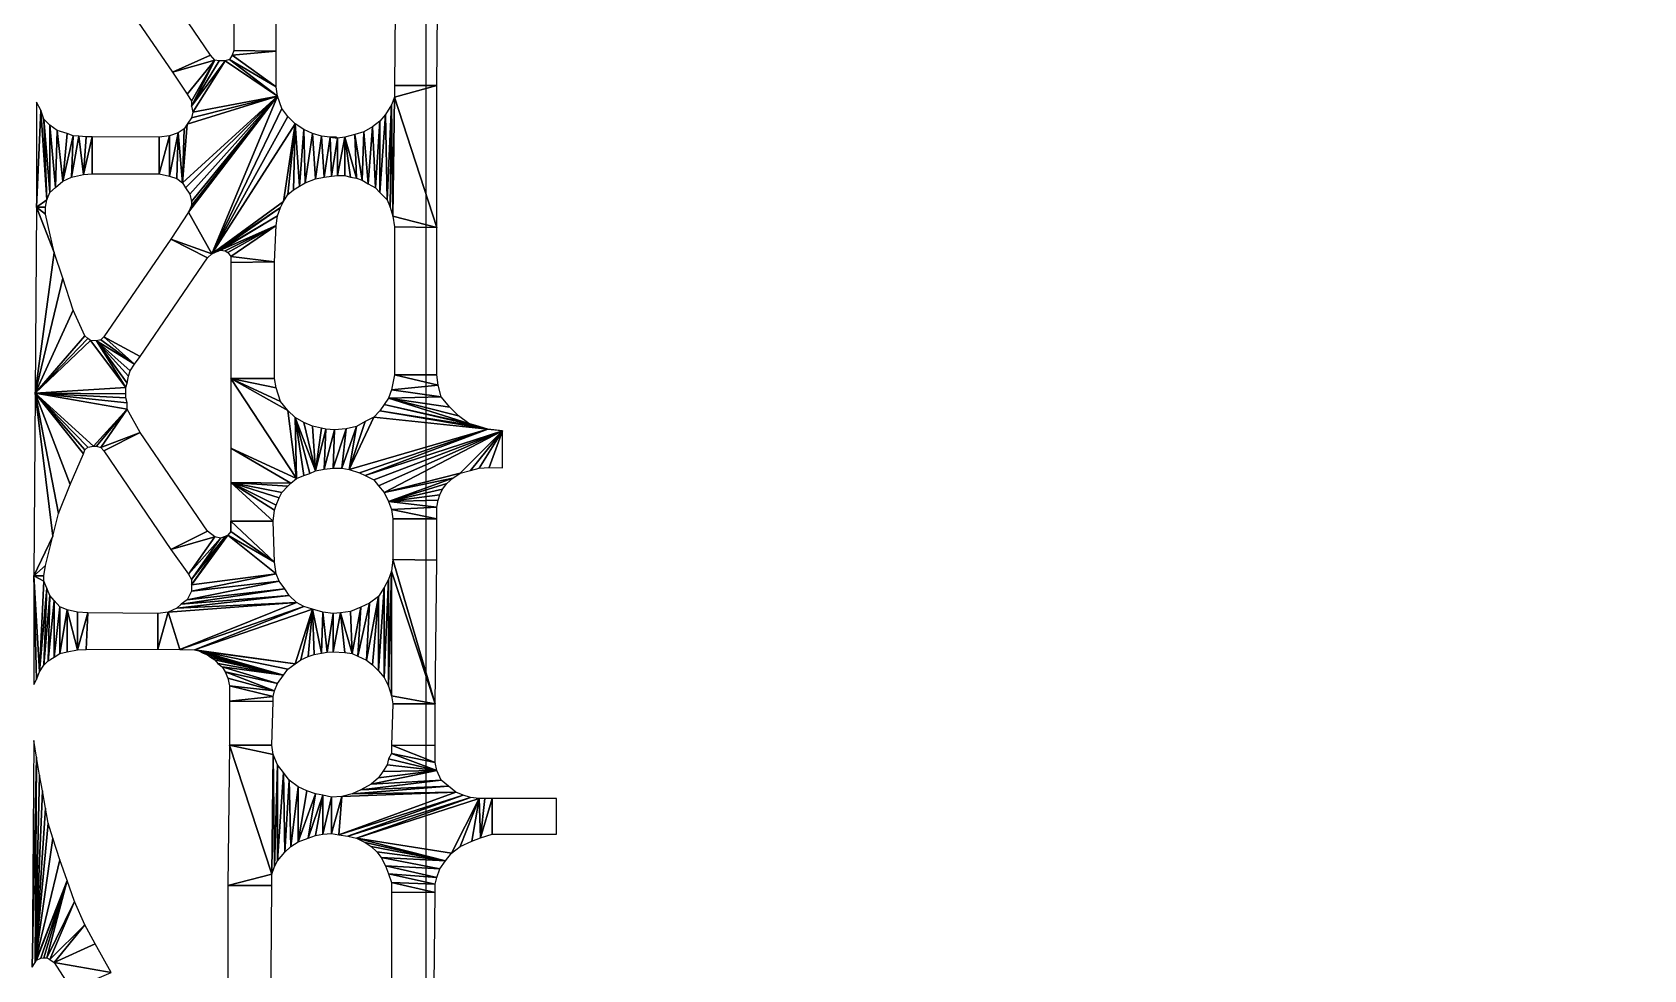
# Model space of a CAD drawing. Extents: x -35426928 to -35396732, y 11996534 to 12011444.
# Drawn here: x -35415108 to -35410694, y 12001258 to 12003824 of the extents above; entities that cross this region are included whole.
import ezdxf

# ---------------------------------------------------------------- set-up
doc = ezdxf.new("R2010")
doc.units = 0

msp = doc.modelspace()

# ---------------------------------------------------------------- linework, layer by layer
at = {"layer": 'mg_to_dxf', "color": 52}
for points in [[(-35408760.1, 12008976.7), (-35414029.9, 12008976.7), (-35414029.9, 12000583), (-35408760.1, 12000583)], [(-35414620, 12003761), (-35414892, 12004161), (-35414996, 12004111), (-35414724, 12003714)], [(-35414440, 12003772), (-35414440, 12004087), (-35414556, 12004087), (-35414556, 12003774)], [(-35414112, 12004086), (-35414116, 12003678), (-35414000, 12003678), (-35413996, 12004084)], [(-35414608, 12003747), (-35414608, 12003747), (-35414620, 12003761), (-35414724, 12003714)], [(-35414608, 12003747), (-35414608, 12003747), (-35414724, 12003714), (-35414684, 12003654)], [(-35414672, 12003635), (-35414672, 12003635), (-35414608, 12003747), (-35414684, 12003654)], [(-35414672, 12003621), (-35414672, 12003621), (-35414596, 12003745), (-35414608, 12003747)], [(-35414672, 12003621), (-35414672, 12003621), (-35414608, 12003747), (-35414672, 12003635)], [(-35414672, 12003621), (-35414672, 12003621), (-35414580, 12003745), (-35414596, 12003745)], [(-35414672, 12003621), (-35414672, 12003621), (-35414668, 12003605), (-35414580, 12003745)], [(-35414668, 12003605), (-35414668, 12003605), (-35414436, 12003649), (-35414580, 12003745)], [(-35414580, 12003745), (-35414580, 12003745), (-35414436, 12003649), (-35414568, 12003749)], [(-35414568, 12003749), (-35414568, 12003749), (-35414440, 12003674), (-35414560, 12003761)], [(-35414436, 12003649), (-35414436, 12003649), (-35414440, 12003674), (-35414568, 12003749)], [(-35414560, 12003761), (-35414560, 12003761), (-35414440, 12003772), (-35414556, 12003774)], [(-35414440, 12003674), (-35414440, 12003674), (-35414440, 12003772), (-35414560, 12003761)], [(-35414116, 12003646), (-35414116, 12003646), (-35414000, 12003289), (-35414000, 12003678)], [(-35414116, 12003646), (-35414116, 12003646), (-35414000, 12003678), (-35414116, 12003678)], [(-35415096, 12003345), (-35415096, 12003345), (-35415084, 12003610), (-35415096, 12003632)], [(-35415068, 12003365), (-35415068, 12003365), (-35415084, 12003610), (-35415096, 12003345)], [(-35415076, 12003586), (-35415076, 12003586), (-35415084, 12003610), (-35415068, 12003365)], [(-35414436, 12003649), (-35414436, 12003649), (-35414696, 12003411), (-35414688, 12003398)], [(-35414696, 12003411), (-35414696, 12003411), (-35414436, 12003649), (-35414684, 12003572)], [(-35414436, 12003649), (-35414436, 12003649), (-35414688, 12003398), (-35414676, 12003380)], [(-35414684, 12003572), (-35414684, 12003572), (-35414436, 12003649), (-35414672, 12003589)], [(-35414672, 12003349), (-35414672, 12003349), (-35414680, 12003331), (-35414436, 12003649)], [(-35414436, 12003649), (-35414436, 12003649), (-35414680, 12003331), (-35414616, 12003217)], [(-35414672, 12003360), (-35414672, 12003360), (-35414436, 12003649), (-35414676, 12003380)], [(-35414436, 12003649), (-35414436, 12003649), (-35414672, 12003360), (-35414672, 12003349)], [(-35414672, 12003589), (-35414672, 12003589), (-35414436, 12003649), (-35414668, 12003605)], [(-35414436, 12003649), (-35414436, 12003649), (-35414616, 12003217), (-35414424, 12003615)], [(-35414616, 12003217), (-35414616, 12003217), (-35414408, 12003593), (-35414424, 12003615)], [(-35414136, 12003365), (-35414136, 12003365), (-35414124, 12003625), (-35414140, 12003598)], [(-35414136, 12003365), (-35414136, 12003365), (-35414128, 12003345), (-35414124, 12003625)], [(-35414128, 12003345), (-35414128, 12003345), (-35414120, 12003320), (-35414124, 12003625)], [(-35414124, 12003625), (-35414124, 12003625), (-35414120, 12003320), (-35414116, 12003646)], [(-35414120, 12003320), (-35414120, 12003320), (-35414000, 12003289), (-35414116, 12003646)], [(-35415060, 12003385), (-35415060, 12003385), (-35415076, 12003586), (-35415068, 12003365)], [(-35415060, 12003569), (-35415060, 12003569), (-35415076, 12003586), (-35415060, 12003385)], [(-35415044, 12003399), (-35415044, 12003399), (-35415060, 12003569), (-35415060, 12003385)], [(-35415040, 12003555), (-35415040, 12003555), (-35415060, 12003569), (-35415044, 12003399)], [(-35414696, 12003411), (-35414696, 12003411), (-35414684, 12003572), (-35414692, 12003559)], [(-35414616, 12003217), (-35414616, 12003217), (-35414388, 12003573), (-35414408, 12003593)], [(-35414388, 12003573), (-35414388, 12003573), (-35414616, 12003217), (-35414420, 12003360)], [(-35414388, 12003573), (-35414388, 12003573), (-35414420, 12003360), (-35414408, 12003379)], [(-35414388, 12003573), (-35414388, 12003573), (-35414408, 12003379), (-35414392, 12003392)], [(-35414392, 12003392), (-35414392, 12003392), (-35414376, 12003402), (-35414388, 12003573)], [(-35414376, 12003402), (-35414376, 12003402), (-35414364, 12003557), (-35414388, 12003573)], [(-35414188, 12003409), (-35414188, 12003409), (-35414176, 12003565), (-35414200, 12003551)], [(-35414188, 12003409), (-35414188, 12003409), (-35414168, 12003398), (-35414176, 12003565)], [(-35414168, 12003398), (-35414168, 12003398), (-35414156, 12003580), (-35414176, 12003565)], [(-35414168, 12003398), (-35414168, 12003398), (-35414156, 12003385), (-35414156, 12003580)], [(-35414156, 12003385), (-35414156, 12003385), (-35414136, 12003365), (-35414140, 12003598)], [(-35414156, 12003385), (-35414156, 12003385), (-35414140, 12003598), (-35414156, 12003580)], [(-35415024, 12003416), (-35415024, 12003416), (-35415040, 12003555), (-35415044, 12003399)], [(-35415012, 12003546), (-35415012, 12003546), (-35415040, 12003555), (-35415024, 12003416)], [(-35414996, 12003540), (-35414996, 12003540), (-35415012, 12003546), (-35415024, 12003416)], [(-35414996, 12003540), (-35414996, 12003540), (-35415024, 12003416), (-35415000, 12003427)], [(-35414980, 12003539), (-35414980, 12003539), (-35414996, 12003540), (-35415000, 12003427)], [(-35414980, 12003539), (-35414980, 12003539), (-35415000, 12003427), (-35414968, 12003434)], [(-35414980, 12003539), (-35414980, 12003539), (-35414968, 12003434), (-35414960, 12003537)], [(-35414968, 12003434), (-35414968, 12003434), (-35414944, 12003436), (-35414944, 12003537)], [(-35414968, 12003434), (-35414968, 12003434), (-35414944, 12003537), (-35414960, 12003537)], [(-35414944, 12003436), (-35414760, 12003436), (-35414760, 12003536), (-35414944, 12003537)], [(-35414732, 12003540), (-35414732, 12003540), (-35414760, 12003536), (-35414760, 12003436)], [(-35414732, 12003540), (-35414732, 12003540), (-35414760, 12003436), (-35414732, 12003430)], [(-35414708, 12003548), (-35414708, 12003548), (-35414732, 12003540), (-35414732, 12003430)], [(-35414708, 12003548), (-35414708, 12003548), (-35414732, 12003430), (-35414712, 12003423)], [(-35414696, 12003411), (-35414696, 12003411), (-35414708, 12003548), (-35414712, 12003423)], [(-35414696, 12003411), (-35414696, 12003411), (-35414692, 12003559), (-35414708, 12003548)], [(-35414376, 12003402), (-35414376, 12003402), (-35414360, 12003411), (-35414364, 12003557)], [(-35414360, 12003411), (-35414360, 12003411), (-35414340, 12003546), (-35414364, 12003557)], [(-35414360, 12003411), (-35414360, 12003411), (-35414332, 12003422), (-35414340, 12003546)], [(-35414332, 12003422), (-35414332, 12003422), (-35414316, 12003539), (-35414340, 12003546)], [(-35414332, 12003422), (-35414332, 12003422), (-35414308, 12003427), (-35414316, 12003539)], [(-35414308, 12003427), (-35414308, 12003427), (-35414292, 12003536), (-35414316, 12003539)], [(-35414308, 12003427), (-35414308, 12003427), (-35414288, 12003430), (-35414292, 12003536)], [(-35414288, 12003430), (-35414288, 12003430), (-35414272, 12003534), (-35414292, 12003536)], [(-35414292, 12003536), (-35414292, 12003536), (-35414272, 12003534), (-35414276, 12003536)], [(-35414288, 12003430), (-35414288, 12003430), (-35414272, 12003431), (-35414272, 12003534)], [(-35414252, 12003536), (-35414252, 12003536), (-35414272, 12003534), (-35414272, 12003431)], [(-35414252, 12003536), (-35414252, 12003536), (-35414272, 12003431), (-35414252, 12003431)], [(-35414220, 12003424), (-35414220, 12003424), (-35414224, 12003544), (-35414252, 12003536)], [(-35414236, 12003427), (-35414236, 12003427), (-35414252, 12003536), (-35414252, 12003431)], [(-35414220, 12003424), (-35414220, 12003424), (-35414252, 12003536), (-35414236, 12003427)], [(-35414204, 12003419), (-35414204, 12003419), (-35414200, 12003551), (-35414224, 12003544)], [(-35414220, 12003424), (-35414220, 12003424), (-35414204, 12003419), (-35414224, 12003544)], [(-35414204, 12003419), (-35414204, 12003419), (-35414188, 12003409), (-35414200, 12003551)], [(-35415096, 12003345), (-35415096, 12003345), (-35415100, 12002836), (-35415048, 12003221)], [(-35415068, 12003365), (-35415068, 12003365), (-35415096, 12003345), (-35415072, 12003345)], [(-35415072, 12003326), (-35415072, 12003326), (-35415096, 12003345), (-35415048, 12003221)], [(-35415072, 12003326), (-35415072, 12003326), (-35415072, 12003345), (-35415096, 12003345)], [(-35414420, 12003360), (-35414420, 12003360), (-35414616, 12003217), (-35414428, 12003344)], [(-35414616, 12003217), (-35414616, 12003217), (-35414600, 12003224), (-35414428, 12003344)], [(-35414600, 12003224), (-35414600, 12003224), (-35414436, 12003321), (-35414428, 12003344)], [(-35414680, 12003331), (-35414680, 12003331), (-35414728, 12003257), (-35414616, 12003217)], [(-35414600, 12003224), (-35414600, 12003224), (-35414592, 12003227), (-35414436, 12003321)], [(-35414592, 12003227), (-35414592, 12003227), (-35414440, 12003295), (-35414436, 12003321)], [(-35414120, 12003320), (-35414120, 12003320), (-35414116, 12003291), (-35414000, 12003289)], [(-35414812, 12002936), (-35414628, 12003206), (-35414728, 12003257), (-35414912, 12002990)], [(-35414616, 12003217), (-35414616, 12003217), (-35414728, 12003257), (-35414628, 12003206)], [(-35414592, 12003227), (-35414592, 12003227), (-35414580, 12003225), (-35414440, 12003295)], [(-35414580, 12003225), (-35414580, 12003225), (-35414572, 12003221), (-35414440, 12003295)], [(-35414572, 12003221), (-35414572, 12003221), (-35414564, 12003210), (-35414440, 12003295)], [(-35414564, 12003210), (-35414564, 12003210), (-35414444, 12003195), (-35414440, 12003295)], [(-35414116, 12003291), (-35414116, 12002886), (-35414000, 12002886), (-35414000, 12003289)], [(-35415048, 12003221), (-35415048, 12003221), (-35415100, 12002836), (-35415024, 12003150)], [(-35414564, 12003210), (-35414564, 12003210), (-35414564, 12003193), (-35414444, 12003195)], [(-35414444, 12002876), (-35414444, 12003195), (-35414564, 12003193), (-35414564, 12002876)], [(-35415024, 12003150), (-35415024, 12003150), (-35415100, 12002836), (-35414996, 12003063)], [(-35415100, 12002836), (-35415100, 12002836), (-35414964, 12002993), (-35414996, 12003063)], [(-35415100, 12002836), (-35415100, 12002836), (-35414956, 12002985), (-35414964, 12002993)], [(-35415100, 12002836), (-35415100, 12002836), (-35414948, 12002980), (-35414956, 12002985)], [(-35414948, 12002980), (-35414948, 12002980), (-35415100, 12002836), (-35414852, 12002851)], [(-35414932, 12002979), (-35414932, 12002979), (-35414948, 12002980), (-35414852, 12002851)], [(-35414932, 12002979), (-35414932, 12002979), (-35414828, 12002915), (-35414920, 12002982)], [(-35414932, 12002979), (-35414932, 12002979), (-35414840, 12002897), (-35414828, 12002915)], [(-35414932, 12002979), (-35414932, 12002979), (-35414844, 12002882), (-35414840, 12002897)], [(-35414932, 12002979), (-35414932, 12002979), (-35414848, 12002863), (-35414844, 12002882)], [(-35414932, 12002979), (-35414932, 12002979), (-35414852, 12002851), (-35414848, 12002863)], [(-35414828, 12002915), (-35414828, 12002915), (-35414912, 12002990), (-35414920, 12002982)], [(-35414828, 12002915), (-35414828, 12002915), (-35414812, 12002936), (-35414912, 12002990)], [(-35414440, 12002850), (-35414440, 12002850), (-35414564, 12002876), (-35414428, 12002813)], [(-35414440, 12002850), (-35414440, 12002850), (-35414444, 12002876), (-35414564, 12002876)], [(-35414564, 12002876), (-35414564, 12002876), (-35414408, 12002788), (-35414428, 12002813)], [(-35414564, 12002876), (-35414564, 12002876), (-35414384, 12002602), (-35414408, 12002788)], [(-35414564, 12002876), (-35414564, 12002876), (-35414564, 12002685), (-35414384, 12002602)], [(-35413996, 12002858), (-35413996, 12002858), (-35414116, 12002886), (-35414124, 12002845)], [(-35413988, 12002826), (-35413988, 12002826), (-35413996, 12002858), (-35414124, 12002845)], [(-35413996, 12002858), (-35413996, 12002858), (-35414000, 12002886), (-35414116, 12002886)], [(-35415100, 12002836), (-35415100, 12002836), (-35415104, 12002336), (-35415052, 12002444)], [(-35414852, 12002851), (-35414852, 12002851), (-35415100, 12002836), (-35414852, 12002834)], [(-35414848, 12002792), (-35414848, 12002792), (-35415100, 12002836), (-35414940, 12002691)], [(-35414848, 12002792), (-35414848, 12002792), (-35414848, 12002809), (-35415100, 12002836)], [(-35414940, 12002691), (-35414940, 12002691), (-35415100, 12002836), (-35414956, 12002688)], [(-35414956, 12002688), (-35414956, 12002688), (-35415100, 12002836), (-35414964, 12002681)], [(-35415100, 12002836), (-35415100, 12002836), (-35414968, 12002670), (-35414964, 12002681)], [(-35415100, 12002836), (-35415100, 12002836), (-35415004, 12002586), (-35414968, 12002670)], [(-35415100, 12002836), (-35415100, 12002836), (-35415036, 12002506), (-35415004, 12002586)], [(-35415100, 12002836), (-35415100, 12002836), (-35415052, 12002444), (-35415036, 12002506)], [(-35414852, 12002823), (-35414852, 12002823), (-35414852, 12002834), (-35415100, 12002836)], [(-35415100, 12002836), (-35415100, 12002836), (-35414848, 12002809), (-35414852, 12002823)], [(-35413912, 12002753), (-35413912, 12002753), (-35414132, 12002822), (-35414144, 12002805)], [(-35413988, 12002826), (-35413988, 12002826), (-35414124, 12002845), (-35414132, 12002822)], [(-35413964, 12002797), (-35413964, 12002797), (-35413988, 12002826), (-35414132, 12002822)], [(-35413912, 12002753), (-35413912, 12002753), (-35413940, 12002774), (-35414132, 12002822)], [(-35413940, 12002774), (-35413940, 12002774), (-35413964, 12002797), (-35414132, 12002822)], [(-35414932, 12002691), (-35414932, 12002691), (-35414848, 12002792), (-35414940, 12002691)], [(-35414932, 12002691), (-35414932, 12002691), (-35414920, 12002687), (-35414848, 12002792)], [(-35414920, 12002687), (-35414920, 12002687), (-35414812, 12002728), (-35414848, 12002792)], [(-35414408, 12002788), (-35414408, 12002788), (-35414384, 12002602), (-35414388, 12002769)], [(-35414240, 12002627), (-35414240, 12002627), (-35414172, 12002770), (-35414196, 12002758)], [(-35414240, 12002627), (-35414240, 12002627), (-35413860, 12002737), (-35414172, 12002770)], [(-35414172, 12002770), (-35414172, 12002770), (-35413860, 12002737), (-35414156, 12002787)], [(-35413884, 12002744), (-35413884, 12002744), (-35414144, 12002805), (-35414156, 12002787)], [(-35413860, 12002737), (-35413860, 12002737), (-35413884, 12002744), (-35414156, 12002787)], [(-35413884, 12002744), (-35413884, 12002744), (-35413912, 12002753), (-35414144, 12002805)], [(-35414920, 12002687), (-35414920, 12002687), (-35414912, 12002678), (-35414812, 12002728)], [(-35414628, 12002458), (-35414812, 12002728), (-35414912, 12002678), (-35414728, 12002408)], [(-35414388, 12002769), (-35414388, 12002769), (-35414332, 12002623), (-35414364, 12002755)], [(-35414388, 12002769), (-35414388, 12002769), (-35414364, 12002610), (-35414348, 12002616)], [(-35414388, 12002769), (-35414388, 12002769), (-35414384, 12002602), (-35414364, 12002610)], [(-35414388, 12002769), (-35414388, 12002769), (-35414348, 12002616), (-35414332, 12002623)], [(-35414332, 12002623), (-35414332, 12002623), (-35414340, 12002745), (-35414364, 12002755)], [(-35414332, 12002623), (-35414332, 12002623), (-35414316, 12002740), (-35414340, 12002745)], [(-35414332, 12002623), (-35414332, 12002623), (-35414304, 12002737), (-35414316, 12002740)], [(-35414332, 12002623), (-35414332, 12002623), (-35414308, 12002628), (-35414304, 12002737)], [(-35414308, 12002628), (-35414308, 12002628), (-35414280, 12002735), (-35414304, 12002737)], [(-35414308, 12002628), (-35414308, 12002628), (-35414284, 12002630), (-35414280, 12002735)], [(-35414248, 12002738), (-35414248, 12002738), (-35414280, 12002735), (-35414284, 12002630)], [(-35414248, 12002738), (-35414248, 12002738), (-35414284, 12002630), (-35414260, 12002630)], [(-35414240, 12002627), (-35414240, 12002627), (-35414220, 12002744), (-35414260, 12002630)], [(-35414260, 12002630), (-35414260, 12002630), (-35414220, 12002744), (-35414248, 12002738)], [(-35414240, 12002627), (-35414240, 12002627), (-35414196, 12002758), (-35414220, 12002744)], [(-35414212, 12002618), (-35414212, 12002618), (-35413860, 12002737), (-35414240, 12002627)], [(-35414196, 12002610), (-35414196, 12002610), (-35413860, 12002737), (-35414212, 12002618)], [(-35413820, 12002733), (-35413820, 12002733), (-35413860, 12002737), (-35414196, 12002610)], [(-35413820, 12002733), (-35413820, 12002733), (-35414196, 12002610), (-35414172, 12002598)], [(-35413820, 12002733), (-35413820, 12002733), (-35414172, 12002598), (-35414160, 12002582)], [(-35413820, 12002733), (-35413820, 12002733), (-35414160, 12002582), (-35414144, 12002564)], [(-35413820, 12002733), (-35413820, 12002733), (-35414144, 12002564), (-35413936, 12002617)], [(-35413820, 12002733), (-35413820, 12002733), (-35413936, 12002617), (-35413908, 12002624)], [(-35413820, 12002733), (-35413820, 12002733), (-35413908, 12002624), (-35413884, 12002630)], [(-35413856, 12002632), (-35413856, 12002632), (-35413820, 12002733), (-35413884, 12002630)], [(-35413820, 12002733), (-35413820, 12002733), (-35413860, 12002737), (-35413832, 12002734)], [(-35413856, 12002632), (-35413856, 12002632), (-35413820, 12002631), (-35413820, 12002733)], [(-35414384, 12002602), (-35414384, 12002602), (-35414564, 12002685), (-35414400, 12002589)], [(-35414564, 12002685), (-35414564, 12002685), (-35414564, 12002591), (-35414400, 12002589)], [(-35413936, 12002617), (-35413936, 12002617), (-35414144, 12002564), (-35413956, 12002603)], [(-35413956, 12002603), (-35413956, 12002603), (-35414144, 12002564), (-35414132, 12002539)], [(-35413956, 12002603), (-35413956, 12002603), (-35414132, 12002539), (-35413972, 12002588)], [(-35414408, 12002581), (-35414408, 12002581), (-35414564, 12002591), (-35414424, 12002564)], [(-35414408, 12002581), (-35414408, 12002581), (-35414400, 12002589), (-35414564, 12002591)], [(-35414564, 12002591), (-35414564, 12002591), (-35414432, 12002549), (-35414424, 12002564)], [(-35414564, 12002591), (-35414564, 12002591), (-35414440, 12002529), (-35414432, 12002549)], [(-35414564, 12002591), (-35414564, 12002591), (-35414444, 12002515), (-35414440, 12002529)], [(-35414564, 12002591), (-35414564, 12002591), (-35414564, 12002485), (-35414448, 12002485)], [(-35414564, 12002591), (-35414564, 12002591), (-35414448, 12002485), (-35414444, 12002515)], [(-35414132, 12002539), (-35414132, 12002539), (-35413984, 12002573), (-35413972, 12002588)], [(-35414132, 12002539), (-35414132, 12002539), (-35413992, 12002557), (-35413984, 12002573)], [(-35414132, 12002539), (-35414132, 12002539), (-35413996, 12002543), (-35413992, 12002557)], [(-35414132, 12002539), (-35414132, 12002539), (-35414000, 12002524), (-35413996, 12002543)], [(-35414132, 12002539), (-35414132, 12002539), (-35414124, 12002517), (-35414000, 12002524)], [(-35414124, 12002517), (-35414124, 12002517), (-35414000, 12002492), (-35414000, 12002524)], [(-35414124, 12002517), (-35414124, 12002517), (-35414120, 12002492), (-35414000, 12002492)], [(-35414444, 12002373), (-35414444, 12002373), (-35414448, 12002485), (-35414564, 12002485)], [(-35414444, 12002373), (-35414444, 12002373), (-35414564, 12002485), (-35414564, 12002457)], [(-35414564, 12002457), (-35414564, 12002457), (-35414564, 12002467), (-35414564, 12002485)], [(-35414120, 12002492), (-35414120, 12002380), (-35414000, 12002379), (-35414000, 12002492)], [(-35415052, 12002444), (-35415052, 12002444), (-35415104, 12002336), (-35415072, 12002364)], [(-35414608, 12002442), (-35414608, 12002442), (-35414628, 12002458), (-35414728, 12002408)], [(-35414608, 12002442), (-35414608, 12002442), (-35414728, 12002408), (-35414680, 12002340)], [(-35414608, 12002442), (-35414608, 12002442), (-35414680, 12002340), (-35414592, 12002439)], [(-35414680, 12002340), (-35414680, 12002340), (-35414672, 12002326), (-35414592, 12002439)], [(-35414580, 12002443), (-35414580, 12002443), (-35414672, 12002311), (-35414572, 12002447)], [(-35414672, 12002311), (-35414672, 12002311), (-35414440, 12002341), (-35414572, 12002447)], [(-35414592, 12002439), (-35414592, 12002439), (-35414672, 12002326), (-35414580, 12002443)], [(-35414672, 12002326), (-35414672, 12002326), (-35414672, 12002311), (-35414580, 12002443)], [(-35414572, 12002447), (-35414572, 12002447), (-35414444, 12002373), (-35414564, 12002457)], [(-35414572, 12002447), (-35414572, 12002447), (-35414440, 12002341), (-35414444, 12002373)], [(-35414124, 12002348), (-35414124, 12002348), (-35414004, 12001985), (-35414120, 12002380)], [(-35414120, 12002380), (-35414120, 12002380), (-35414004, 12001985), (-35414000, 12002379)], [(-35415072, 12002364), (-35415072, 12002364), (-35415104, 12002336), (-35415076, 12002336)], [(-35415076, 12002321), (-35415076, 12002321), (-35415076, 12002336), (-35415104, 12002336)], [(-35415076, 12002321), (-35415076, 12002321), (-35415104, 12002336), (-35415088, 12002073)], [(-35415088, 12002073), (-35415088, 12002073), (-35415104, 12002336), (-35415096, 12002052)], [(-35415096, 12002052), (-35415096, 12002052), (-35415104, 12002336), (-35415104, 12002038)], [(-35414672, 12002311), (-35414672, 12002311), (-35414672, 12002294), (-35414440, 12002341)], [(-35414672, 12002294), (-35414672, 12002294), (-35414432, 12002321), (-35414440, 12002341)], [(-35414132, 12002326), (-35414132, 12002326), (-35414132, 12002034), (-35414124, 12002348)], [(-35414132, 12002034), (-35414132, 12002034), (-35414124, 12002007), (-35414124, 12002348)], [(-35414124, 12002348), (-35414124, 12002348), (-35414124, 12002007), (-35414004, 12001985)], [(-35415068, 12002302), (-35415068, 12002302), (-35415076, 12002321), (-35415088, 12002073)], [(-35415068, 12002302), (-35415068, 12002302), (-35415088, 12002073), (-35415076, 12002091)], [(-35415060, 12002282), (-35415060, 12002282), (-35415068, 12002302), (-35415076, 12002091)], [(-35414684, 12002270), (-35414684, 12002270), (-35414700, 12002258), (-35414416, 12002300)], [(-35414700, 12002258), (-35414700, 12002258), (-35414404, 12002282), (-35414416, 12002300)], [(-35414672, 12002294), (-35414672, 12002294), (-35414684, 12002270), (-35414432, 12002321)], [(-35414684, 12002270), (-35414684, 12002270), (-35414416, 12002300), (-35414432, 12002321)], [(-35414160, 12002279), (-35414160, 12002279), (-35414160, 12002076), (-35414144, 12002304)], [(-35414160, 12002076), (-35414160, 12002076), (-35414144, 12002057), (-35414144, 12002304)], [(-35414144, 12002304), (-35414144, 12002304), (-35414144, 12002057), (-35414132, 12002326)], [(-35414144, 12002057), (-35414144, 12002057), (-35414132, 12002034), (-35414132, 12002326)], [(-35415060, 12002282), (-35415060, 12002282), (-35415076, 12002091), (-35415064, 12002103)], [(-35415048, 12002268), (-35415048, 12002268), (-35415060, 12002282), (-35415064, 12002103)], [(-35415048, 12002268), (-35415048, 12002268), (-35415064, 12002103), (-35415048, 12002113)], [(-35415032, 12002251), (-35415032, 12002251), (-35415048, 12002268), (-35415048, 12002113)], [(-35415032, 12002251), (-35415032, 12002251), (-35415048, 12002113), (-35415032, 12002123)], [(-35415012, 12002243), (-35415012, 12002243), (-35415032, 12002251), (-35415032, 12002123)], [(-35415012, 12002243), (-35415012, 12002243), (-35415032, 12002123), (-35415012, 12002128)], [(-35414984, 12002133), (-35414984, 12002133), (-35414984, 12002236), (-35415012, 12002243)], [(-35414984, 12002133), (-35414984, 12002133), (-35415012, 12002243), (-35415012, 12002128)], [(-35414712, 12002247), (-35414712, 12002247), (-35414736, 12002236), (-35414384, 12002263)], [(-35414384, 12002263), (-35414384, 12002263), (-35414736, 12002236), (-35414704, 12002134)], [(-35414700, 12002258), (-35414700, 12002258), (-35414712, 12002247), (-35414404, 12002282)], [(-35414712, 12002247), (-35414712, 12002247), (-35414384, 12002263), (-35414404, 12002282)], [(-35414384, 12002263), (-35414384, 12002263), (-35414704, 12002134), (-35414364, 12002252)], [(-35414704, 12002134), (-35414704, 12002134), (-35414664, 12002133), (-35414364, 12002252)], [(-35414364, 12002252), (-35414364, 12002252), (-35414664, 12002133), (-35414340, 12002244)], [(-35414664, 12002133), (-35414664, 12002133), (-35414388, 12002095), (-35414340, 12002244)], [(-35414340, 12002244), (-35414340, 12002244), (-35414388, 12002095), (-35414372, 12002106)], [(-35414340, 12002244), (-35414340, 12002244), (-35414372, 12002106), (-35414352, 12002115)], [(-35414340, 12002244), (-35414340, 12002244), (-35414352, 12002115), (-35414336, 12002120)], [(-35414340, 12002244), (-35414340, 12002244), (-35414316, 12002124), (-35414312, 12002236)], [(-35414340, 12002244), (-35414340, 12002244), (-35414336, 12002120), (-35414316, 12002124)], [(-35414232, 12002123), (-35414232, 12002123), (-35414208, 12002250), (-35414236, 12002238)], [(-35414232, 12002123), (-35414232, 12002123), (-35414216, 12002116), (-35414208, 12002250)], [(-35414216, 12002116), (-35414216, 12002116), (-35414192, 12002105), (-35414184, 12002261)], [(-35414216, 12002116), (-35414216, 12002116), (-35414184, 12002261), (-35414208, 12002250)], [(-35414192, 12002105), (-35414192, 12002105), (-35414176, 12002092), (-35414160, 12002279)], [(-35414192, 12002105), (-35414192, 12002105), (-35414160, 12002279), (-35414184, 12002261)], [(-35414176, 12002092), (-35414176, 12002092), (-35414160, 12002076), (-35414160, 12002279)], [(-35414984, 12002133), (-35414984, 12002133), (-35414956, 12002234), (-35414984, 12002236)], [(-35414984, 12002133), (-35414984, 12002133), (-35414960, 12002134), (-35414956, 12002234)], [(-35414764, 12002233), (-35414956, 12002234), (-35414960, 12002134), (-35414764, 12002135)], [(-35414736, 12002236), (-35414736, 12002236), (-35414764, 12002233), (-35414764, 12002135)], [(-35414736, 12002236), (-35414736, 12002236), (-35414764, 12002135), (-35414704, 12002134)], [(-35414312, 12002236), (-35414312, 12002236), (-35414316, 12002124), (-35414300, 12002127)], [(-35414300, 12002127), (-35414300, 12002127), (-35414284, 12002233), (-35414312, 12002236)], [(-35414300, 12002127), (-35414300, 12002127), (-35414284, 12002128), (-35414284, 12002233)], [(-35414264, 12002234), (-35414264, 12002234), (-35414284, 12002233), (-35414284, 12002128)], [(-35414264, 12002234), (-35414264, 12002234), (-35414284, 12002128), (-35414252, 12002126)], [(-35414264, 12002234), (-35414264, 12002234), (-35414232, 12002123), (-35414236, 12002238)], [(-35414264, 12002234), (-35414264, 12002234), (-35414252, 12002126), (-35414232, 12002123)], [(-35414664, 12002133), (-35414664, 12002133), (-35414652, 12002130), (-35414388, 12002095)], [(-35414652, 12002130), (-35414652, 12002130), (-35414640, 12002124), (-35414420, 12002064)], [(-35414652, 12002130), (-35414652, 12002130), (-35414408, 12002080), (-35414388, 12002095)], [(-35414652, 12002130), (-35414652, 12002130), (-35414420, 12002064), (-35414408, 12002080)], [(-35414640, 12002124), (-35414640, 12002124), (-35414628, 12002119), (-35414420, 12002064)], [(-35414628, 12002119), (-35414628, 12002119), (-35414620, 12002113), (-35414420, 12002064)], [(-35414620, 12002113), (-35414620, 12002113), (-35414608, 12002106), (-35414420, 12002064)], [(-35414608, 12002106), (-35414608, 12002106), (-35414600, 12002096), (-35414420, 12002064)], [(-35414600, 12002096), (-35414600, 12002096), (-35414588, 12002087), (-35414420, 12002064)], [(-35414588, 12002087), (-35414588, 12002087), (-35414580, 12002073), (-35414436, 12002041)], [(-35414588, 12002087), (-35414588, 12002087), (-35414436, 12002041), (-35414420, 12002064)], [(-35414580, 12002073), (-35414580, 12002073), (-35414572, 12002056), (-35414444, 12002021)], [(-35414580, 12002073), (-35414580, 12002073), (-35414444, 12002021), (-35414436, 12002041)], [(-35414572, 12002056), (-35414572, 12002056), (-35414568, 12002035), (-35414444, 12002021)], [(-35414444, 12002021), (-35414444, 12002021), (-35414568, 12002035), (-35414448, 12002005)], [(-35414568, 12002035), (-35414568, 12002035), (-35414568, 12001993), (-35414448, 12002005)], [(-35414448, 12002005), (-35414448, 12002005), (-35414568, 12001993), (-35414448, 12001992)], [(-35414452, 12001872), (-35414448, 12001992), (-35414568, 12001993), (-35414568, 12001872)], [(-35414004, 12001985), (-35414004, 12001985), (-35414124, 12002007), (-35414120, 12001985)], [(-35414120, 12001985), (-35414124, 12001872), (-35414004, 12001871), (-35414004, 12001985)], [(-35415108, 12001265), (-35415108, 12001265), (-35415096, 12001839), (-35415104, 12001885)], [(-35414452, 12001519), (-35414452, 12001519), (-35414568, 12001872), (-35414572, 12001488)], [(-35414448, 12001847), (-35414448, 12001847), (-35414452, 12001872), (-35414568, 12001872)], [(-35414448, 12001847), (-35414448, 12001847), (-35414568, 12001872), (-35414452, 12001519)], [(-35414444, 12001540), (-35414444, 12001540), (-35414448, 12001847), (-35414452, 12001519)], [(-35414436, 12001818), (-35414436, 12001818), (-35414448, 12001847), (-35414444, 12001540)], [(-35414000, 12001803), (-35414000, 12001803), (-35414124, 12001849), (-35414132, 12001835)], [(-35414004, 12001825), (-35414004, 12001825), (-35414004, 12001871), (-35414124, 12001872)], [(-35414004, 12001825), (-35414004, 12001825), (-35414124, 12001872), (-35414124, 12001849)], [(-35414000, 12001803), (-35414000, 12001803), (-35414004, 12001825), (-35414124, 12001849)], [(-35415100, 12001277), (-35415100, 12001277), (-35415096, 12001839), (-35415108, 12001265)], [(-35415088, 12001790), (-35415088, 12001790), (-35415096, 12001839), (-35415100, 12001277)], [(-35414436, 12001556), (-35414436, 12001556), (-35414436, 12001818), (-35414444, 12001540)], [(-35414420, 12001797), (-35414420, 12001797), (-35414436, 12001818), (-35414436, 12001556)], [(-35414160, 12001783), (-35414160, 12001783), (-35414180, 12001765), (-35414000, 12001803)], [(-35414180, 12001765), (-35414180, 12001765), (-35413988, 12001776), (-35414000, 12001803)], [(-35414160, 12001783), (-35414160, 12001783), (-35414000, 12001803), (-35414148, 12001800)], [(-35414000, 12001803), (-35414000, 12001803), (-35414136, 12001818), (-35414148, 12001800)], [(-35414136, 12001818), (-35414136, 12001818), (-35414000, 12001803), (-35414132, 12001835)], [(-35415100, 12001277), (-35415100, 12001277), (-35415080, 12001747), (-35415088, 12001790)], [(-35414416, 12001579), (-35414416, 12001579), (-35414420, 12001797), (-35414436, 12001556)], [(-35414404, 12001776), (-35414404, 12001776), (-35414420, 12001797), (-35414416, 12001579)], [(-35414400, 12001595), (-35414400, 12001595), (-35414404, 12001776), (-35414416, 12001579)], [(-35414380, 12001758), (-35414380, 12001758), (-35414404, 12001776), (-35414400, 12001595)], [(-35414380, 12001608), (-35414380, 12001608), (-35414380, 12001758), (-35414400, 12001595)], [(-35414356, 12001747), (-35414356, 12001747), (-35414380, 12001758), (-35414380, 12001608)], [(-35414208, 12001750), (-35414208, 12001750), (-35414232, 12001739), (-35413968, 12001760)], [(-35414232, 12001739), (-35414232, 12001739), (-35413948, 12001744), (-35413968, 12001760)], [(-35414180, 12001765), (-35414180, 12001765), (-35414208, 12001750), (-35413988, 12001776)], [(-35414208, 12001750), (-35414208, 12001750), (-35413968, 12001760), (-35413988, 12001776)], [(-35415080, 12001747), (-35415080, 12001747), (-35415100, 12001277), (-35415072, 12001700)], [(-35414332, 12001739), (-35414332, 12001739), (-35414356, 12001747), (-35414380, 12001608)], [(-35414332, 12001739), (-35414332, 12001739), (-35414380, 12001608), (-35414352, 12001618)], [(-35414312, 12001735), (-35414312, 12001735), (-35414332, 12001739), (-35414352, 12001618)], [(-35414312, 12001735), (-35414312, 12001735), (-35414352, 12001618), (-35414332, 12001625)], [(-35414312, 12001629), (-35414312, 12001629), (-35414312, 12001735), (-35414332, 12001625)], [(-35414312, 12001629), (-35414312, 12001629), (-35414288, 12001730), (-35414312, 12001735)], [(-35414312, 12001629), (-35414312, 12001629), (-35414288, 12001630), (-35414288, 12001730)], [(-35414260, 12001732), (-35414260, 12001732), (-35414288, 12001730), (-35414288, 12001630)], [(-35414260, 12001732), (-35414260, 12001732), (-35414288, 12001630), (-35414268, 12001627)], [(-35413948, 12001744), (-35413948, 12001744), (-35414260, 12001732), (-35414268, 12001627)], [(-35413948, 12001744), (-35413948, 12001744), (-35414268, 12001627), (-35413928, 12001735)], [(-35414268, 12001627), (-35414268, 12001627), (-35414244, 12001623), (-35413928, 12001735)], [(-35414232, 12001739), (-35414232, 12001739), (-35414260, 12001732), (-35413948, 12001744)], [(-35413928, 12001735), (-35413928, 12001735), (-35414244, 12001623), (-35413908, 12001729)], [(-35414244, 12001623), (-35414244, 12001623), (-35414220, 12001618), (-35413908, 12001729)], [(-35413908, 12001729), (-35413908, 12001729), (-35414220, 12001618), (-35413884, 12001726)], [(-35413884, 12001726), (-35413884, 12001726), (-35414220, 12001618), (-35413960, 12001577)], [(-35413884, 12001726), (-35413884, 12001726), (-35413960, 12001577), (-35413936, 12001595)], [(-35413884, 12001726), (-35413884, 12001726), (-35413936, 12001595), (-35413904, 12001609)], [(-35413884, 12001726), (-35413884, 12001726), (-35413904, 12001609), (-35413880, 12001619)], [(-35413884, 12001726), (-35413884, 12001726), (-35413880, 12001619), (-35413868, 12001726)], [(-35413880, 12001619), (-35413880, 12001619), (-35413848, 12001629), (-35413848, 12001726)], [(-35413880, 12001619), (-35413880, 12001619), (-35413848, 12001726), (-35413868, 12001726)], [(-35413848, 12001629), (-35413672, 12001629), (-35413672, 12001726), (-35413848, 12001726)], [(-35415100, 12001277), (-35415100, 12001277), (-35415064, 12001659), (-35415072, 12001700)], [(-35415100, 12001277), (-35415100, 12001277), (-35415052, 12001618), (-35415064, 12001659)], [(-35415100, 12001277), (-35415100, 12001277), (-35415032, 12001558), (-35415052, 12001618)], [(-35414220, 12001618), (-35414220, 12001618), (-35414196, 12001606), (-35413976, 12001556)], [(-35413960, 12001577), (-35413960, 12001577), (-35414220, 12001618), (-35413976, 12001556)], [(-35414196, 12001606), (-35414196, 12001606), (-35414180, 12001595), (-35413976, 12001556)], [(-35414180, 12001595), (-35414180, 12001595), (-35414164, 12001580), (-35413976, 12001556)], [(-35414164, 12001580), (-35414164, 12001580), (-35414152, 12001565), (-35413976, 12001556)], [(-35415100, 12001277), (-35415100, 12001277), (-35415012, 12001502), (-35415032, 12001558)], [(-35414152, 12001565), (-35414152, 12001565), (-35414140, 12001542), (-35413992, 12001534)], [(-35414152, 12001565), (-35414152, 12001565), (-35413992, 12001534), (-35413976, 12001556)], [(-35414140, 12001542), (-35414140, 12001542), (-35414000, 12001510), (-35413992, 12001534)], [(-35414140, 12001542), (-35414140, 12001542), (-35414132, 12001520), (-35414000, 12001510)], [(-35415100, 12001277), (-35415100, 12001277), (-35415096, 12001284), (-35415012, 12001502)], [(-35415096, 12001284), (-35415096, 12001284), (-35415084, 12001289), (-35415012, 12001502)], [(-35415084, 12001289), (-35415084, 12001289), (-35415076, 12001290), (-35415012, 12001502)], [(-35415076, 12001290), (-35415076, 12001290), (-35415068, 12001290), (-35415012, 12001502)], [(-35415068, 12001290), (-35415068, 12001290), (-35414992, 12001444), (-35415012, 12001502)], [(-35414452, 12001519), (-35414452, 12001519), (-35414572, 12001488), (-35414452, 12001488)], [(-35414000, 12001510), (-35414000, 12001510), (-35414132, 12001520), (-35414004, 12001492)], [(-35414132, 12001520), (-35414132, 12001520), (-35414124, 12001496), (-35414004, 12001492)], [(-35414124, 12001496), (-35414124, 12001496), (-35414124, 12001470), (-35414004, 12001469)], [(-35414124, 12001496), (-35414124, 12001496), (-35414004, 12001469), (-35414004, 12001492)], [(-35414456, 12000899), (-35414452, 12001488), (-35414572, 12001488), (-35414572, 12000901)], [(-35414012, 12000792), (-35414004, 12001469), (-35414124, 12001470), (-35414124, 12000792)], [(-35415068, 12001290), (-35415068, 12001290), (-35415060, 12001286), (-35414992, 12001444)], [(-35415060, 12001286), (-35415060, 12001286), (-35414964, 12001380), (-35414992, 12001444)], [(-35415060, 12001286), (-35415060, 12001286), (-35415048, 12001277), (-35414964, 12001380)], [(-35414964, 12001380), (-35414964, 12001380), (-35415048, 12001277), (-35414936, 12001328)], [(-35415048, 12001277), (-35415048, 12001277), (-35414892, 12001250), (-35414936, 12001328)], [(-35415048, 12001277), (-35415048, 12001277), (-35415000, 12001203), (-35414892, 12001250)]]:
    msp.add_3dface(points, dxfattribs=at)

doc.saveas('drawing.dxf')
